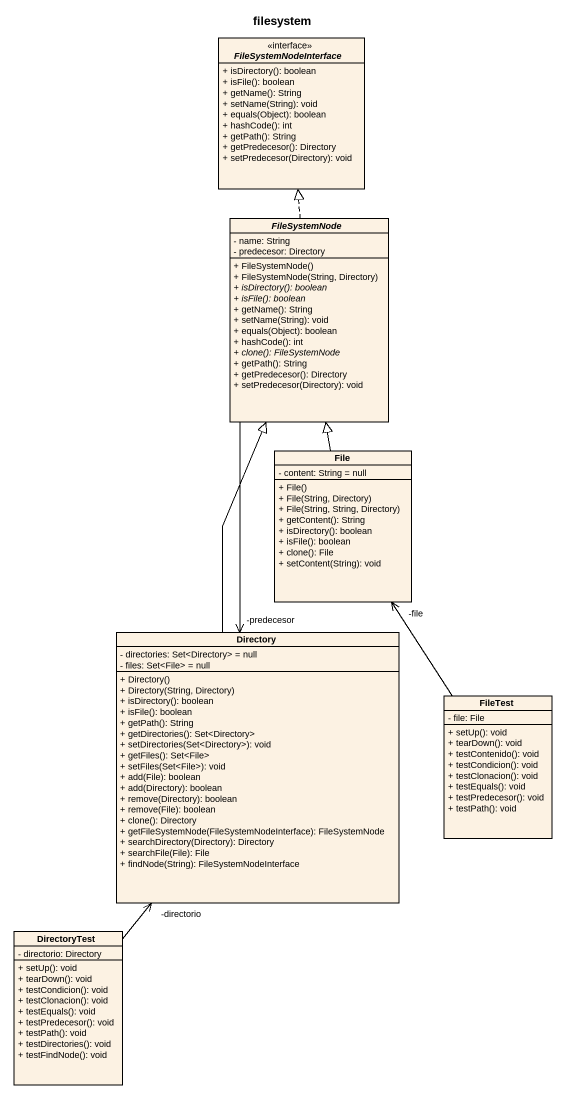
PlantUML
@startuml
title filesystem
hide circle
hide empty members
skinparam classAttributeIconSize 0
interface FileSystemNodeInterface <<interface>> {
  + isDirectory(): boolean
  + isFile(): boolean
  + getName(): String
  + setName(String): void
  + equals(Object): boolean
  + hashCode(): int
  + getPath(): String
  + getPredecesor(): Directory
  + setPredecesor(Directory): void
}
abstract class FileSystemNode {
  - name: String
  - predecesor: Directory
  + FileSystemNode()
  + FileSystemNode(String, Directory)
  {abstract} + isDirectory(): boolean
  {abstract} + isFile(): boolean
  + getName(): String
  + setName(String): void
  + equals(Object): boolean
  + hashCode(): int
  {abstract} + clone(): FileSystemNode
  + getPath(): String
  + getPredecesor(): Directory
  + setPredecesor(Directory): void
}
class "File" as File_ {
  - content: String = null
  + File()
  + File(String, Directory)
  + File(String, String, Directory)
  + getContent(): String
  + isDirectory(): boolean
  + isFile(): boolean
  + clone(): File
  + setContent(String): void
}
class Directory {
  - directories: Set<Directory> = null
  - files: Set<File> = null
  + Directory()
  + Directory(String, Directory)
  + isDirectory(): boolean
  + isFile(): boolean
  + getPath(): String
  + getDirectories(): Set<Directory>
  + setDirectories(Set<Directory>): void
  + getFiles(): Set<File>
  + setFiles(Set<File>): void
  + add(File): boolean
  + add(Directory): boolean
  + remove(Directory): boolean
  + remove(File): boolean
  + clone(): Directory
  + getFileSystemNode(FileSystemNodeInterface): FileSystemNode
  + searchDirectory(Directory): Directory
  + searchFile(File): File
  + findNode(String): FileSystemNodeInterface
}
class FileTest {
  - file: File
  + setUp(): void
  + tearDown(): void
  + testContenido(): void
  + testCondicion(): void
  + testClonacion(): void
  + testEquals(): void
  + testPredecesor(): void
  + testPath(): void
}
class DirectoryTest {
  - directorio: Directory
  + setUp(): void
  + tearDown(): void
  + testCondicion(): void
  + testClonacion(): void
  + testEquals(): void
  + testPredecesor(): void
  + testPath(): void
  + testDirectories(): void
  + testFindNode(): void
}
FileSystemNode .up.|> FileSystemNodeInterface
FileSystemNode --> "-predecesor" Directory
File_ -up-|> FileSystemNode
Directory -up-|> FileSystemNode
FileTest -up-> "-file" File_
DirectoryTest -up-> "-directorio" Directory
@enduml
